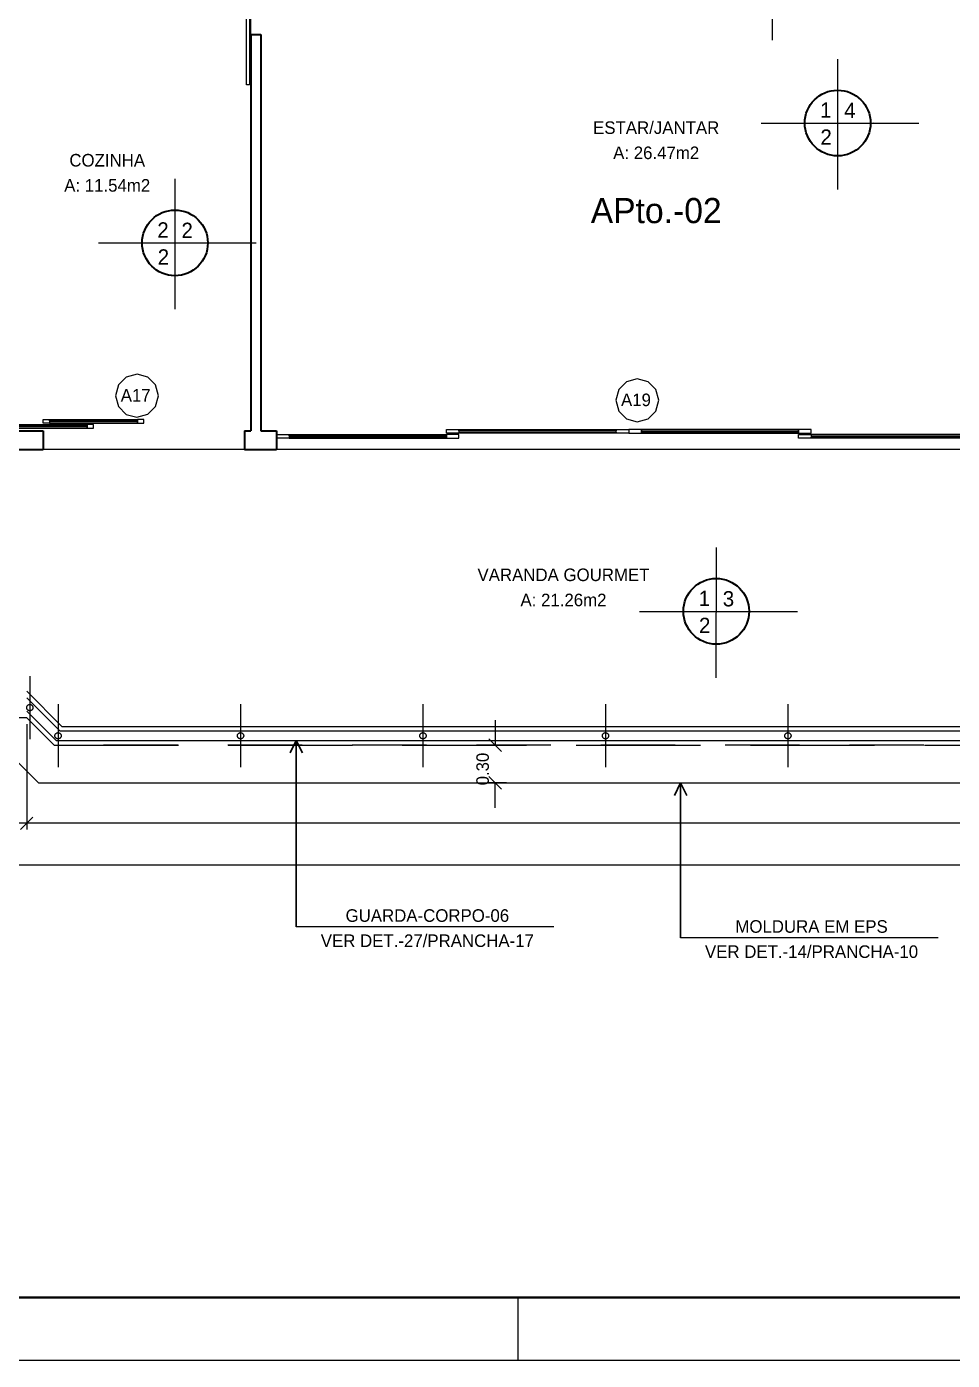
# Model space of a CAD drawing. Header units: metres. Extents: x 3.9 to 63.3, y 8 to 50.1.
# Drawn here: x 31.69 to 39.05, y 8.02 to 18.62 of the extents above; entities that cross this region are included whole.
import ezdxf
from ezdxf.enums import TextEntityAlignment as Align

# ---------------------------------------------------------------- set-up
doc = ezdxf.new("R2010")
doc.units = ezdxf.units.M
doc.header["$MEASUREMENT"] = 0
for name, pattern in [('DGN Style 2', [0.988287, 0.592972, -0.395315]), ('DGN Style 3', [1.383601, 0.988287, -0.395315]), ('DGN Style 4', [1.582247, 0.790629, -0.395315, 0.000988287, -0.395315])]:
    doc.linetypes.add(name, pattern=pattern)
doc.layers.get('Defpoints').update_dxf_attribs({"lineweight": 0})
for name, color, linetype, lineweight in [('00-EDIFICACOES TÉRREO', 7, 'Continuous', 0), ('CORNIJAS_VAR NA PLANTA PTIPO 1', 7, 'Continuous', 0), ('Level 1', 7, 'Continuous', 0), ('Level 12', 7, 'Continuous', 0), ('Level 14', 7, 'Continuous', 0), ('Level 21-1', 7, 'Continuous', 0), ('Level 24-1', 7, 'Continuous', 0), ('Level 3', 7, 'Continuous', 0), ('Level 50', 7, 'Continuous', 0), ('Level 63', 7, 'Continuous', 0), ('Level 7', 7, 'Continuous', 0), ('PILARES ESTRUTURAL', 7, 'Continuous', 0)]:
    doc.layers.add(name, color=color, linetype=linetype, lineweight=lineweight)
doc.styles.add('Style-INTL_ENGINEERING', font='INTL_ENGINEERING.shx')
doc.dimstyles.get("Standard").update_dxf_attribs({"dimtxt": 0.18, "dimasz": 0.18, "dimexe": 0.18, "dimexo": 0.0625, "dimgap": 0.09, "dimtad": 0, "dimtih": 1, "dimtoh": 1, "dimdec": 4, "dimzin": 1, "dimdsep": 46, "dimtxsty": 'Standard', "dimcen": 0, "dimadec": 0, "dimazin": 0, "dimtfac": 1, "dimtdec": 4, "dimtofl": 0, "dimtmove": 0, "dimatfit": 3, "dimfxl": 0, "dimtolj": 1, "dimtzin": 1, "dimarcsym": 0})

# ---------------------------------------------------------------- blocks, each defined once
blk = doc.blocks.new('SC2858')
at = {"layer": '00-EDIFICACOES TÉRREO', "color": 7, "linetype": 'Continuous', "lineweight": 13, "flags": 128}
for points in [[(-0.52496, -0.01499), (-0.47498, -0.01499), (-0.47496, 0.01501), (-0.52498, 0.01501)], [(0.22506, 0.00497), (-0.475, 0.00501), (-0.47496, 0.01501), (0.22504, 0.01497)], [(0.27504, -0.01501), (0.22506, -0.01501), (0.22504, 0.01497), (0.27504, 0.01499)], [(-0.47498, -0.01499), (0.22506, -0.01501), (0.22506, -0.00501), (-0.47498, -0.00497)]]:
    blk.add_lwpolyline(points, close=True, dxfattribs=at)
blk = doc.blocks.new('SC2851')
at = {"layer": '00-EDIFICACOES TÉRREO', "color": 7, "linetype": 'Continuous', "lineweight": 13, "flags": 128}
for points in [[(-0.52498, -0.01499), (-0.475, -0.01499), (-0.47498, 0.01501), (-0.52498, 0.01501)], [(0.22504, 0.00497), (-0.475, 0.00501), (-0.47498, 0.01501), (0.22504, 0.01497)], [(0.27504, -0.01501), (0.22504, -0.01501), (0.22504, 0.01497), (0.27502, 0.01499)], [(-0.475, -0.01499), (0.22504, -0.01501), (0.22504, -0.00501), (-0.47498, -0.00497)]]:
    blk.add_lwpolyline(points, close=True, dxfattribs=at)
blk = doc.blocks.new('PM320')
at = {"layer": 'Level 14', "color": 7, "linetype": 'Continuous', "lineweight": 13, "flags": 128}
for points in [[(1.35, 0.01), (1.45, 0.01), (1.45, -0.02), (1.35, -0.02)], [(1.45, 0.01), (2.7, 0.01), (2.7, 0), (1.45, 0)], [(2.7, 0.01), (2.8, 0.01), (2.8, -0.02), (2.7, -0.02)], [(2.9, 0.01), (2.8, 0.01), (2.8, -0.02), (2.9, -0.02)], [(4.15, 0.01), (2.9, 0.01), (2.9, 0), (4.15, 0)], [(4.25, 0.01), (4.15, 0.01), (4.15, -0.02), (4.25, -0.02)], [(0.1, -0.06), (0, -0.06), (0, -0.03), (0.1, -0.03)], [(0.1, -0.03), (1.35, -0.03), (1.35, -0.04), (0.1, -0.04)], [(1.35, -0.05), (0.1, -0.05), (0.1, -0.06), (1.35, -0.06)], [(1.35, -0.06), (1.45, -0.06), (1.45, -0.03), (1.35, -0.03)], [(1.451, -0.01), (2.7, -0.01), (2.7, -0.02), (1.451, -0.02)], [(4.149, -0.01), (2.9, -0.01), (2.9, -0.02), (4.149, -0.02)], [(4.25, -0.06), (4.15, -0.06), (4.15, -0.03), (4.25, -0.03)], [(5.5, -0.03), (4.25, -0.03), (4.25, -0.04), (5.5, -0.04)], [(4.25, -0.05), (5.5, -0.05), (5.5, -0.06), (4.25, -0.06)], [(5.5, -0.06), (5.6, -0.06), (5.6, -0.03), (5.5, -0.03)]]:
    blk.add_lwpolyline(points, close=True, dxfattribs=at)
at = {"layer": 'Level 7', "color": 7, "linetype": 'Continuous', "lineweight": 30}
for p, q in [((0, 0), (0, -0.15)), ((5.6, 0), (5.6, -0.15))]:
    blk.add_line(p, q, dxfattribs=at)
blk = doc.blocks.new('*U124')
at = {"layer": 'Level 1', "color": 3, "linetype": 'DGN Style 4', "lineweight": 0}
blk.add_line((0, 0.25), (0, -0.25), dxfattribs=at)
at = {"layer": 'Level 50', "color": 190, "linetype": 'DGN Style 2', "lineweight": 0, "extrusion": (0, 0, -1)}
blk.add_circle((0, 0), 0.025, dxfattribs=at)
blk = doc.blocks.new('*U131')
at = {"layer": 'Level 1', "color": 3, "linetype": 'DGN Style 4', "lineweight": 0}
blk.add_line((0, 0.25), (0, -0.25), dxfattribs=at)
at = {"layer": 'Level 50', "color": 190, "linetype": 'DGN Style 2', "lineweight": 0, "extrusion": (0, 0, -1)}
blk.add_circle((0, 0), 0.025, dxfattribs=at)
blk = doc.blocks.new('*U132')
at = {"layer": 'Level 1', "color": 3, "linetype": 'DGN Style 4', "lineweight": 0}
blk.add_line((0, 0.25), (0, -0.25), dxfattribs=at)
at = {"layer": 'Level 50', "color": 190, "linetype": 'DGN Style 2', "lineweight": 0, "extrusion": (0, 0, -1)}
blk.add_circle((0, 0), 0.025, dxfattribs=at)
blk = doc.blocks.new('*U133')
at = {"layer": 'Level 1', "color": 3, "linetype": 'DGN Style 4', "lineweight": 0}
blk.add_line((0, 0.25), (0, -0.25), dxfattribs=at)
at = {"layer": 'Level 50', "color": 190, "linetype": 'DGN Style 2', "lineweight": 0, "extrusion": (0, 0, -1)}
blk.add_circle((0, 0), 0.025, dxfattribs=at)
blk = doc.blocks.new('*U134')
at = {"layer": 'Level 1', "color": 3, "linetype": 'DGN Style 4', "lineweight": 0}
blk.add_line((0, 0.25), (0, -0.25), dxfattribs=at)
at = {"layer": 'Level 50', "color": 190, "linetype": 'DGN Style 2', "lineweight": 0, "extrusion": (0, 0, -1)}
blk.add_circle((0, 0), 0.025, dxfattribs=at)
blk = doc.blocks.new('*U136')
at = {"layer": 'Level 1', "color": 3, "linetype": 'DGN Style 4', "lineweight": 0}
blk.add_line((0, 0.25), (0, -0.25), dxfattribs=at)
at = {"layer": 'Level 50', "color": 190, "linetype": 'DGN Style 2', "lineweight": 0, "extrusion": (0, 0, -1)}
blk.add_circle((0, 0), 0.025, dxfattribs=at)
blk = doc.blocks.new('*U87')
at = {"layer": 'CORNIJAS_VAR NA PLANTA PTIPO 1', "color": 7, "linetype": 'Continuous', "lineweight": 13}
for p, q in [((1.194, -6.478), (1.474, -6.758)), ((1.194, -6.478), (1.474, -6.758)), ((1.474, -6.758), (8.665, -6.758))]:
    blk.add_line(p, q, dxfattribs=at)
at = {"layer": 'CORNIJAS_VAR NA PLANTA PTIPO 1', "color": 7, "linetype": 'DGN Style 3', "lineweight": 13}
for p, q in [((1.194, -6.69), (1.412, -6.908)), ((1.412, -6.908), (8.727, -6.908))]:
    blk.add_line(p, q, dxfattribs=at)
at = {"layer": 'Level 21-1', "color": 7, "linetype": 'Continuous', "lineweight": 13}
for p, q in [((1.07, -6.991), (1.288, -7.208)), ((1.288, -7.208), (8.851, -7.208))]:
    blk.add_line(p, q, dxfattribs=at)
at = {"layer": 'Level 50', "color": 190, "linetype": 'Continuous', "lineweight": 13}
for p, q in [((1.194, -6.531), (1.458, -6.795)), ((1.194, -6.637), (1.427, -6.87)), ((1.427, -6.87), (8.712, -6.87)), ((1.458, -6.795), (8.681, -6.795))]:
    blk.add_line(p, q, dxfattribs=at)
at = {"layer": 'Level 50', "color": 190, "linetype": 'DGN Style 2', "lineweight": 0, "extrusion": (0, 0, -1)}
for name, p in [('*U136', (-1.219, -6.609)), ('*U124', (-1.443, -6.833)), ('*U134', (-2.894, -6.833)), ('*U133', (-4.344, -6.833)), ('*U132', (-5.795, -6.833)), ('*U131', (-7.245, -6.833))]:
    blk.add_blockref(name, p, dxfattribs=at)
blk = doc.blocks.new('*D226')
at = {"layer": 'Defpoints', "color": 2, "linetype": 'Continuous', "lineweight": 0}
for p, q in [((29.305, 13.077), (29.305, 12.239)), ((31.694, 13.077), (31.694, 12.239)), ((29.256, 12.239), (29.355, 12.338)), ((31.744, 12.338), (31.644, 12.239)), ((31.694, 12.288), (29.305, 12.288))]:
    blk.add_line(p, q, dxfattribs=at)
at = {"layer": 'Defpoints'}
for p in [(29.305, 13.126), (31.694, 13.126), (29.305, 12.288), (30.5, 12.288)]:
    blk.add_point(p, dxfattribs=at)
at = {"layer": 'Defpoints', "color": 2, "linetype": 'Continuous', "lineweight": 0, "style": 'Style-INTL_ENGINEERING'}
blk.add_text('2.39', height=0.0995, dxfattribs=at).set_placement((30.357, 12.387), align=Align.MIDDLE_LEFT)
blk = doc.blocks.new('_Oblique')
at = {"color": 0, "linetype": 'ByBlock', "lineweight": -2}
blk.add_line((0.5, 0.5), (-0.5, -0.5), dxfattribs=at)
blk = doc.blocks.new('*D225')
at = {"layer": 'Defpoints', "color": 2, "linetype": 'Continuous', "lineweight": 0}
for p, q in [((31.694, 13.077), (31.694, 12.239)), ((50.625, 12.86), (50.625, 12.239)), ((31.644, 12.239), (31.744, 12.338)), ((50.674, 12.338), (50.575, 12.239)), ((50.625, 12.288), (31.694, 12.288))]:
    blk.add_line(p, q, dxfattribs=at)
at = {"layer": 'Defpoints'}
for p in [(31.694, 13.126), (50.625, 12.909), (31.694, 12.288), (41.159, 12.288)]:
    blk.add_point(p, dxfattribs=at)
at = {"layer": 'Defpoints', "color": 2, "linetype": 'Continuous', "lineweight": 0, "style": 'Style-INTL_ENGINEERING'}
blk.add_text('18.93', height=0.0995, dxfattribs=at).set_placement((41.001, 12.387), align=Align.MIDDLE_LEFT)
blk = doc.blocks.new('*D235')
at = {"layer": 'Defpoints', "color": 2, "linetype": 'Continuous', "lineweight": 0}
for p, q in [((10.375, 12.86), (10.375, 11.906)), ((50.625, 12.86), (50.625, 11.906)), ((10.325, 11.906), (10.424, 12.006)), ((50.674, 12.006), (50.575, 11.906)), ((50.625, 11.956), (10.375, 11.956))]:
    blk.add_line(p, q, dxfattribs=at)
at = {"layer": 'Defpoints'}
for p in [(10.375, 12.909), (50.625, 12.909), (10.375, 11.956), (30.5, 11.956)]:
    blk.add_point(p, dxfattribs=at)
at = {"layer": 'Defpoints', "color": 2, "linetype": 'Continuous', "lineweight": 0, "style": 'Style-INTL_ENGINEERING'}
blk.add_text('40.25', height=0.0995, dxfattribs=at).set_placement((30.309, 12.055), align=Align.MIDDLE_LEFT)
blk = doc.blocks.new('TerminatorOpen')
at = {"color": 0, "linetype": 'ByBlock', "lineweight": -2}
for q in [(-1, 0.5), (-1, 0), (-1, -0.5)]:
    blk.add_line((0, 0), q, dxfattribs=at)
blk = doc.blocks.new('INDESP_3')
at = {"layer": 'Level 3', "color": 131, "linetype": 'Continuous', "lineweight": 0}
for p, q in [((0.01506, -0.01302), (0.01507, 0.01257)), ((0.00001, 0), (0.03099, 0))]:
    blk.add_line(p, q, dxfattribs=at)
at = {"layer": 'Level 3', "color": 131, "linetype": 'Continuous', "lineweight": 13}
blk.add_line((0.0221, 0), (0.02213, 0.00002), dxfattribs=at)
at = {"layer": 'Level 3', "color": 131, "linetype": 'Continuous', "lineweight": 30}
blk.add_circle((0.01505, 0.00001), 0.00645, dxfattribs=at)
at = {"layer": 'Level 3', "color": 131, "linetype": 'Continuous', "lineweight": 30, "style": 'Style-INTL_ENGINEERING'}
for p in [(0.01159, 0.00105), (0.01633, 0.00098), (0.01167, -0.00425)]:
    blk.add_text('2', height=0.003, rotation=0, dxfattribs=at).set_placement(p)
blk = doc.blocks.new('INDESP_4')
at = {"layer": 'Level 3', "color": 131, "linetype": 'Continuous', "lineweight": 0}
for p, q in [((0.01506, -0.01302), (0.01507, 0.01257)), ((0.00001, 0), (0.03099, 0))]:
    blk.add_line(p, q, dxfattribs=at)
at = {"layer": 'Level 3', "color": 131, "linetype": 'Continuous', "lineweight": 13}
blk.add_line((0.0221, 0), (0.02213, 0.00002), dxfattribs=at)
at = {"layer": 'Level 3', "color": 131, "linetype": 'Continuous', "lineweight": 30}
blk.add_circle((0.01505, 0.00001), 0.00645, dxfattribs=at)
at = {"layer": 'Level 3', "color": 131, "linetype": 'Continuous', "lineweight": 30, "style": 'Style-INTL_ENGINEERING'}
for s, p in [('1', (0.01159, 0.00105)), ('4', (0.01633, 0.00098)), ('2', (0.01167, -0.00425))]:
    blk.add_text(s, height=0.003, rotation=0, dxfattribs=at).set_placement(p)
blk = doc.blocks.new('INDESP_5')
at = {"layer": 'Level 3', "color": 131, "linetype": 'Continuous', "lineweight": 0}
for p, q in [((0.01506, -0.01302), (0.01507, 0.01257)), ((0.00001, 0), (0.03099, 0))]:
    blk.add_line(p, q, dxfattribs=at)
at = {"layer": 'Level 3', "color": 131, "linetype": 'Continuous', "lineweight": 13}
blk.add_line((0.0221, 0), (0.02213, 0.00002), dxfattribs=at)
at = {"layer": 'Level 3', "color": 131, "linetype": 'Continuous', "lineweight": 30}
blk.add_circle((0.01505, 0.00001), 0.00645, dxfattribs=at)
at = {"layer": 'Level 3', "color": 131, "linetype": 'Continuous', "lineweight": 30, "style": 'Style-INTL_ENGINEERING'}
for s, p in [('1', (0.01159, 0.00105)), ('3', (0.01633, 0.00098)), ('2', (0.01167, -0.00425))]:
    blk.add_text(s, height=0.003, rotation=0, dxfattribs=at).set_placement(p)
blk = doc.blocks.new('*U357')
at = {"layer": '00-EDIFICACOES TÉRREO', "color": 4, "linetype": 'Continuous', "lineweight": 0, "flags": 128}
blk.add_lwpolyline([(0.00342, 0), (0.00294, 0.00172), (0.00172, 0.00296), (0, 0.00342), (-0.00171, 0.00296), (-0.00296, 0.00172), (-0.00341, 0), (-0.00294, -0.00171), (-0.00172, -0.00295), (-0.00001, -0.00341), (0.00173, -0.00294), (0.00295, -0.00171)], close=True, dxfattribs=at)
at = {"layer": '00-EDIFICACOES TÉRREO', "color": 4, "linetype": 'Continuous', "lineweight": 0, "style": 'Style-INTL_ENGINEERING'}
blk.add_text('A17', height=0.001999, rotation=359.9999, dxfattribs=at).set_placement((-0.00259, -0.00093))
blk = doc.blocks.new('*U358')
at = {"layer": '00-EDIFICACOES TÉRREO', "color": 4, "linetype": 'Continuous', "lineweight": 0, "flags": 128}
blk.add_lwpolyline([(0.00342, 0), (0.00294, 0.00172), (0.00172, 0.00296), (0, 0.00342), (-0.00171, 0.00296), (-0.00296, 0.00172), (-0.00341, 0), (-0.00294, -0.00171), (-0.00172, -0.00295), (-0.00001, -0.00341), (0.00173, -0.00294), (0.00295, -0.00171)], close=True, dxfattribs=at)
at = {"layer": '00-EDIFICACOES TÉRREO', "color": 4, "linetype": 'Continuous', "lineweight": 0, "style": 'Style-INTL_ENGINEERING'}
blk.add_text('A19', height=0.001999, rotation=359.9999, dxfattribs=at).set_placement((-0.00259, -0.00093))
blk = doc.blocks.new('*D369')
at = {"layer": 'Defpoints', "color": 2, "linetype": 'Continuous', "lineweight": 0}
for p, q in [((35.417, 13.109), (35.417, 12.909)), ((35.467, 12.859), (35.367, 12.959)), ((35.52, 12.909), (35.367, 12.909)), ((35.367, 12.659), (35.467, 12.559)), ((35.507, 12.609), (35.367, 12.609)), ((35.417, 12.41), (35.417, 12.609))]:
    blk.add_line(p, q, dxfattribs=at)
at = {"layer": 'Defpoints'}
for p in [(35.569, 12.909), (35.417, 12.74), (35.417, 12.609), (35.556, 12.609)]:
    blk.add_point(p, dxfattribs=at)
at = {"layer": 'Defpoints', "color": 2, "linetype": 'Continuous', "lineweight": 0, "style": 'Style-INTL_ENGINEERING'}
blk.add_text('0.30', height=0.0995, rotation=90, dxfattribs=at).set_placement((35.318, 12.59), align=Align.MIDDLE_LEFT)

msp = doc.modelspace()

# ---------------------------------------------------------------- linework, layer by layer
at = {"layer": '00-EDIFICACOES TÉRREO', "color": 7, "linetype": 'Continuous', "lineweight": 13, "flags": 128}
msp.add_lwpolyline([(33.44, 18.959), (33.465, 18.959), (33.465, 18.159), (33.44, 18.159)], close=True, dxfattribs=at)
at = {"layer": 'CORNIJAS_VAR NA PLANTA PTIPO 1', "color": 7, "linetype": 'Continuous', "lineweight": 0}
for p, q in [((33.475, 18.559), (33.475, 19.359)), ((39.28, 15.259), (33.68, 15.259))]:
    msp.add_line(p, q, dxfattribs=at)
at = {"layer": 'CORNIJAS_VAR NA PLANTA PTIPO 1', "color": 7, "linetype": 'Continuous', "lineweight": 30}
for p, q in [((33.475, 18.559), (33.555, 18.559)), ((33.475, 18.559), (33.475, 15.409)), ((33.555, 18.559), (33.555, 15.409)), ((30.575, 15.409), (31.825, 15.409)), ((33.425, 15.409), (33.475, 15.409)), ((33.555, 15.409), (33.68, 15.409)), ((30.65, 15.259), (31.825, 15.259)), ((33.425, 15.259), (33.68, 15.259))]:
    msp.add_line(p, q, dxfattribs=at)
at = {"layer": 'CORNIJAS_VAR NA PLANTA PTIPO 1', "color": 7, "linetype": 'Continuous', "lineweight": 30, "flags": 128}
for points in [[(31.825, 15.409), (31.825, 15.259)], [(33.425, 15.409), (33.425, 15.259)]]:
    msp.add_lwpolyline(points, dxfattribs=at)
at = {"layer": 'Level 12', "color": 2, "linetype": 'Continuous', "lineweight": 13}
for p, q in [((35.885, 11.465), (33.837, 11.465)), ((38.94, 11.378), (36.892, 11.378))]:
    msp.add_line(p, q, dxfattribs=at)
at = {"layer": 'Level 24-1', "color": 7, "linetype": 'DGN Style 2', "lineweight": 0, "flags": 128}
msp.add_lwpolyline([(33.725, 21.939), (38.035, 21.939), (38.035, 22.689), (46.865, 22.689), (46.865, 21.289), (50.625, 21.289), (50.625, 14.579), (49.925, 14.579), (49.925, 14.079), (49.375, 13.529), (39.847, 13.529), (39.227, 12.909), (31.911, 12.909), (31.694, 13.126), (29.305, 13.126), (29.088, 12.909), (21.772, 12.909), (21.152, 13.529), (11.625, 13.529), (11.075, 14.079), (11.075, 14.579), (10.375, 14.579), (10.375, 21.289), (14.135, 21.289), (14.135, 22.689), (22.965, 22.689), (22.965, 21.939), (27.274, 21.939), (27.274, 26.725), (33.724, 26.725), (33.725, 21.939)], dxfattribs=at)
msp.add_lwpolyline([(33.725, 21.939), (38.035, 21.939), (38.035, 22.689), (46.865, 22.689), (46.865, 21.289), (50.625, 21.289), (50.625, 14.579), (49.925, 14.579), (49.925, 14.079), (49.375, 13.529), (39.847, 13.529), (39.227, 12.909), (31.911, 12.909), (31.694, 13.126), (29.305, 13.126), (29.088, 12.909), (21.772, 12.909), (21.152, 13.529), (11.625, 13.529), (11.075, 14.079), (11.075, 14.579), (10.375, 14.579), (10.375, 21.289), (14.135, 21.289), (14.135, 22.689), (22.965, 22.689), (22.965, 21.939), (27.274, 21.939), (27.274, 26.725), (33.724, 26.725), (33.725, 21.939)], dxfattribs=at)
at = {"layer": 'Level 63', "color": 131, "linetype": 'Continuous', "lineweight": 40}
msp.add_line((5.149, 8.519), (62.85, 8.519), dxfattribs=at)
at = {"layer": 'Level 63', "color": 131, "linetype": 'Continuous', "lineweight": 0}
msp.add_line((35.599, 8.518), (35.599, 8.019), dxfattribs=at)
at = {"layer": 'Level 63', "color": 131, "linetype": 'Continuous', "lineweight": 0, "flags": 128}
msp.add_lwpolyline([(63.349, 50.069), (3.899, 50.069), (3.899, 8.019), (63.349, 8.019)], close=True, dxfattribs=at)
at = {"layer": 'PILARES ESTRUTURAL', "color": 30, "linetype": 'Continuous', "lineweight": 0}
msp.add_line((33.425, 15.259), (31.825, 15.259), dxfattribs=at)

# ---------------------------------------------------------------- block references
at = {"layer": '00-EDIFICACOES TÉRREO', "color": 4, "linetype": 'Continuous', "lineweight": 0, "xscale": 50.00000000487893, "yscale": 50.00000000487893, "zscale": 50.00000000487893, "rotation": 0.0008004141529982}
for name, p in [('*U357', (32.571, 15.687)), ('*U358', (36.548, 15.651))]:
    msp.add_blockref(name, p, dxfattribs=at)
at = {"layer": '00-EDIFICACOES TÉRREO', "color": 7, "linetype": 'Continuous', "lineweight": 13, "yscale": -1}
for name, p in [('SC2858', (32.35, 15.484)), ('SC2851', (31.95, 15.444))]:
    msp.add_blockref(name, p, dxfattribs=at)
at = {"layer": 'Level 21-1', "color": 7, "linetype": 'Continuous', "lineweight": 13}
msp.add_blockref('*U87', (30.5, 19.817), dxfattribs=at)
at = {"layer": 'Level 3', "color": 131, "linetype": 'Continuous', "lineweight": 30, "xscale": 40.50002794240174, "yscale": 40.50002794240174, "zscale": 40.50002794240174, "rotation": 0.0006587766262007}
for name, p in [('INDESP_3', (37.012, 19.042)), ('INDESP_4', (37.531, 17.855)), ('INDESP_3', (32.263, 16.902)), ('INDESP_5', (36.566, 13.973))]:
    msp.add_blockref(name, p, dxfattribs=at)
at = {"layer": 'Level 7', "color": 7, "linetype": 'Continuous', "lineweight": 13, "xscale": 0.9999953434767954, "yscale": -0.9999953434767954, "rotation": 179.9991995821197}
msp.add_blockref('PM320', (39.28, 15.409), dxfattribs=at)

# ---------------------------------------------------------------- texts
at = {"layer": 'Defpoints', "color": 2, "linetype": 'Continuous', "lineweight": 30, "insert": (36.698, 17.158), "char_height": 0.2, "attachment_point": 5, "line_spacing_factor": 1.200006, "style": 'Style-INTL_ENGINEERING'}
msp.add_mtext('APto.-02\\P', dxfattribs=at)
at = {"layer": 'Level 12', "color": 2, "linetype": 'Continuous', "lineweight": 13, "char_height": 0.1, "attachment_point": 5, "line_spacing_factor": 1.200006, "style": 'Style-INTL_ENGINEERING'}
for s, insert in [('ESTAR/JANTAR\\PA: 26.47m2\\P', (36.698, 17.718)), ('COZINHA\\PA: 11.54m2\\P', (32.334, 17.459)), ('VARANDA GOURMET\\PA: 21.26m2\\P', (35.961, 14.163)), ('GUARDA-CORPO-06\\PVER DET.-27/PRANCHA-17\\P', (34.879, 11.454)), ('MOLDURA EM EPS\\PVER DET.-14/PRANCHA-10\\P', (37.933, 11.367))]:
    msp.add_mtext(s, dxfattribs=dict(at, insert=insert))

# ---------------------------------------------------------------- dimensions: what is measured, and where the dimension line sits
at = {"layer": 'Defpoints', "color": 2, "linetype": 'Continuous', "lineweight": 0}
for base, p1, p2, picture, middle in [((29.305, 12.288), (31.694, 13.126), (29.305, 13.126), '*D226', (30.5, 12.288)), ((31.694, 12.288), (50.625, 12.909), (31.694, 13.126), '*D225', (41.159, 12.288)), ((10.375, 11.956), (50.625, 12.909), (10.375, 12.909), '*D235', (30.5, 11.956))]:
    dim = msp.add_linear_dim(base=base, p1=p1, p2=p2, angle=180, dimstyle='Standard', override={"dimtxt": 0.0995, "dimasz": 0.0995, "dimexe": 0.0495, "dimexo": 0.0495, "dimgap": 0.0495, "dimtad": 1, "dimtih": 0, "dimtoh": 0, "dimdec": 2, "dimzin": 3, "dimtxsty": 'Style-INTL_ENGINEERING', "dimblk": 'Oblique', "dimclre": 2, "dimtdec": 2, "dimatfit": 1, "dimtolj": 0, "dimtzin": 3, "dimlwe": 0}, dxfattribs=at)
    dim.commit()
    dim.dimension.update_dxf_attribs({"geometry": picture, "text_midpoint": middle})
dim = msp.add_linear_dim(base=(35.417, 12.609), p1=(35.569, 12.909), p2=(35.556, 12.609), angle=270, dimstyle='Standard', override={"dimtxt": 0.0995, "dimasz": 0.0995, "dimexe": 0.0495, "dimexo": 0.0495, "dimgap": 0.0495, "dimtad": 1, "dimtih": 0, "dimtoh": 0, "dimdec": 2, "dimzin": 3, "dimtxsty": 'Style-INTL_ENGINEERING', "dimblk": 'Oblique', "dimclre": 2, "dimtdec": 2, "dimatfit": 1, "dimfrac": 2, "dimtolj": 0, "dimtzin": 3, "dimlwe": 0}, dxfattribs=at)
dim.commit()
dim.dimension.update_dxf_attribs({"geometry": '*D369', "text_midpoint": (35.417, 12.74), "dimtype": 160})

# ---------------------------------------------------------------- leaders
at = {"layer": 'Level 12', "color": 2, "linetype": 'Continuous', "lineweight": 13}
for points in [[(33.837, 12.947), (33.837, 11.465)], [(36.892, 12.609), (36.892, 11.378)]]:
    msp.add_leader(points, dimstyle='Standard', override={"dimtxt": 0.0995, "dimasz": 0.0995, "dimgap": 0, "dimtad": 1, "dimtxsty": 'Style-INTL_ENGINEERING', "dimldrblk": 'TerminatorOpen'}, dxfattribs=at)

doc.saveas('drawing.dxf')
